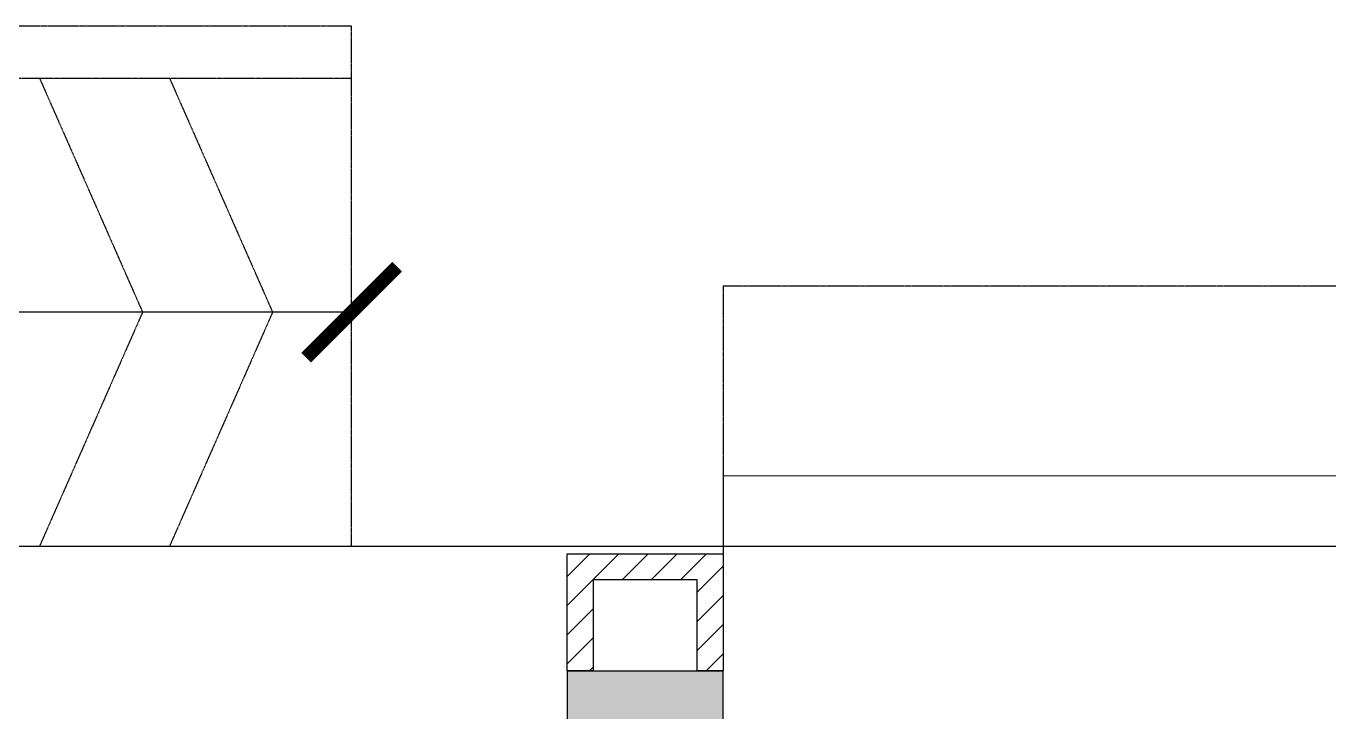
# Model space of a CAD drawing. Header units: millimetres. Extents: x -661525 to 498941, y 282148 to 1359693.
# Drawn here: x -247122 to -242110, y 621219 to 623857 of the extents above; entities that cross this region are included whole.
import ezdxf

# ---------------------------------------------------------------- set-up
doc = ezdxf.new("R2010")
doc.units = ezdxf.units.MM
doc.header["$LTSCALE"] = 2.5
doc.linetypes.add('DASHED', pattern=[0.75, 0.5, -0.25])
doc.linetypes.add('HIDDEN', pattern=[0.375, 0.25, -0.125])
doc.layers.get('0').update_dxf_attribs({"linetype": 'CONTINUOUS'})
for name, color, linetype in [('A-ANNO-DIMS-100', 11, 'CONTINUOUS'), ('A-ANNO-TEXT', 7, 'CONTINUOUS'), ('A-COLS', 7, 'CONTINUOUS'), ('A-COLS-PATT', 252, 'CONTINUOUS'), ('A-ELEV', 8, 'CONTINUOUS'), ('A-FLOR', 13, 'CONTINUOUS'), ('A-WALL', 8, 'CONTINUOUS'), ('A-WALL-PATT-125', 8, 'CONTINUOUS')]:
    doc.layers.add(name, color=color, linetype=linetype)
doc.layers.add('DOOR', color=251, linetype='CONTINUOUS', lineweight=20)
doc.styles.add('COMPLEX', font='complex.shx', dxfattribs={"width": 0.8})
doc.dimstyles.new('TICK200', dxfattribs={"dimtxt": 1000, "dimasz": 700, "dimexe": 40, "dimexo": 0, "dimgap": 100, "dimtad": 0, "dimdec": 0, "dimzin": 1, "dimdsep": 46, "dimtxsty": 'COMPLEX', "dimblk1": 'ARCHTICK', "dimblk2": 'ARCHTICK', "dimsah": 1, "dimcen": 0.09375, "dimdle": 40, "dimclrd": 11, "dimclre": 11, "dimclrt": 7, "dimadec": 0, "dimazin": 0, "dimtfac": 1, "dimtdec": 0, "dimtofl": 0, "dimtmove": 0, "dimatfit": 3, "dimldrblk": 'ARCHTICK', "dimfxl": 1, "dimtolj": 1, "dimtzin": 1, "dimarcsym": 0})

# ---------------------------------------------------------------- blocks, each defined once
blk = doc.blocks.new('_ARCHTICK')
at = {"color": 0, "linetype": 'ByBlock', "const_width": 0.15}
blk.add_lwpolyline([(-0.5, -0.5), (0.5, 0.5)], dxfattribs=at)

msp = doc.modelspace()

# ---------------------------------------------------------------- hatches: boundary and pattern name
at = {"layer": 'A-COLS-PATT'}
h = msp.add_hatch(color=256, dxfattribs=at)
h.dxf.hatch_style = 1
h.paths.add_polyline_path([(-244439.7, 621375.4), (-245039.7, 621375.4), (-245039.7, 620775.4), (-244439.7, 620775.4)])
at = {"layer": 'A-WALL-PATT-125'}
h = msp.add_hatch(dxfattribs=at)
h.set_pattern_fill('ANSI31', color=256, scale=25, style=0)
h.set_pattern_definition([(45, (351486.09, -270099.024), (-56.126601, 56.126601), [])])
h.paths.add_polyline_path([(-244439.7, 621376.4), (-244539.7, 621376.4), (-244539.7, 621726.4), (-244939.7, 621726.4), (-244939.7, 621376.4), (-245039.7, 621376.4), (-245039.7, 621826.4), (-244439.7, 621826.4)])

# ---------------------------------------------------------------- linework, layer by layer
at = {"layer": 'A-ANNO-DIMS-100', "color": 8, "linetype": 'DASHED'}
for p, q in [((-237069.7, 622856.4), (-244439.7, 622856.4)), ((-244439.7, 622856.4), (-244439.7, 621826.4))]:
    msp.add_line(p, q, dxfattribs=at)
at = {"layer": 'A-COLS'}
msp.add_lwpolyline([(-244439.7, 621375.4), (-245039.7, 621375.4), (-245039.7, 620775.4), (-244439.7, 620775.4)], close=True, dxfattribs=at)
at = {"layer": 'A-ELEV'}
msp.add_line((-248409.7, 621856.4), (-225069.7, 621856.4), dxfattribs=at)
at = {"layer": 'A-FLOR', "linetype": 'HIDDEN', "ltscale": 2}
for points in [[(-253069.7, 623656.4), (-245869.7, 623656.4), (-245869.7, 623856.4), (-253069.7, 623856.4), (-253069.7, 623656.4)], [(-245869.7, 621856.4), (-245869.7, 623856.7)], [(-245869.7, 621856.4), (-245869.7, 623856.7)], [(-247069.7, 623656.3), (-246673.3, 622756.3), (-247069.7, 621856.3)], [(-246569.7, 623656.3), (-246173.3, 622756.3), (-246569.7, 621856.3)]]:
    msp.add_lwpolyline(points, dxfattribs=at)
at = {"layer": 'A-WALL'}
msp.add_lwpolyline([(-244439.7, 621376.4), (-244539.7, 621376.4), (-244539.7, 621726.4), (-244939.7, 621726.4), (-244939.7, 621376.4), (-245039.7, 621376.4), (-245039.7, 621826.4), (-244439.7, 621826.4), (-244439.7, 621376.4)], dxfattribs=at)
at = {"layer": 'DOOR'}
for p, q in [((-244439.7, 621826.4), (-244439.7, 622126.4)), ((-244439.7, 622126.4), (-241669.7, 622126.4))]:
    msp.add_line(p, q, dxfattribs=at)

# ---------------------------------------------------------------- leaders
at = {"layer": 'A-ANNO-TEXT'}
msp.add_leader([(-245869.7, 622756.4), (-253169.7, 622756.4)], dimstyle='TICK200', override={"dimasz": 350, "dimgap": 50}, dxfattribs=at)

doc.saveas('drawing.dxf')
